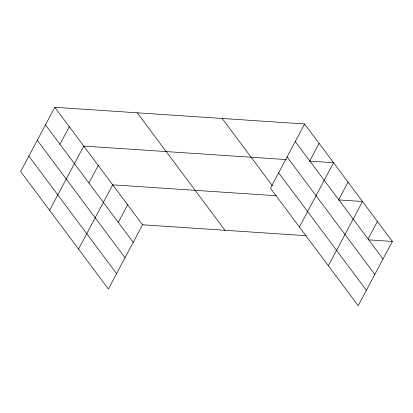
<?xml version="1.0" encoding="UTF-8"?>
<svg xmlns="http://www.w3.org/2000/svg" width="413" height="413" viewBox="0 0 413 413"><rect width="100%" height="100%" fill="white"/><g stroke="black" fill="none" stroke-linecap="round" stroke-linejoin="round"><path stroke-width="0.62" d="M54.81 107.308L20.65 171.555L108.382 289.033L142.542 224.78L54.81 107.308L304.618 123.967L392.35 241.445L358.19 305.692L270.458 188.22L304.618 123.967M59.947 144.256L69.286 126.693M49.601 210.325L83.762 146.073L286.281 159.583M88.898 183.021L98.237 165.458M78.553 249.091L112.713 184.843L276.225 195.747M118.288 222.38L127.627 204.812M309.755 160.915L319.094 143.352M299.41 226.985L333.57 162.732L309.285 161.116M338.706 199.685L348.045 182.118M328.361 265.75L362.521 201.503L338.237 199.882M368.097 239.039L377.436 221.471M142.542 224.78L306.054 235.689M368.706 239.865L392.35 241.445M295.28 141.535L383.011 259.008M287.092 156.94L374.818 274.413M278.651 172.81L366.377 290.287M222.184 118.469L272.466 185.804M137.25 112.806L224.977 230.278M45.471 124.871L133.203 242.348M37.278 140.281L125.01 257.753M28.843 156.15L116.569 273.628"/></g></svg>
